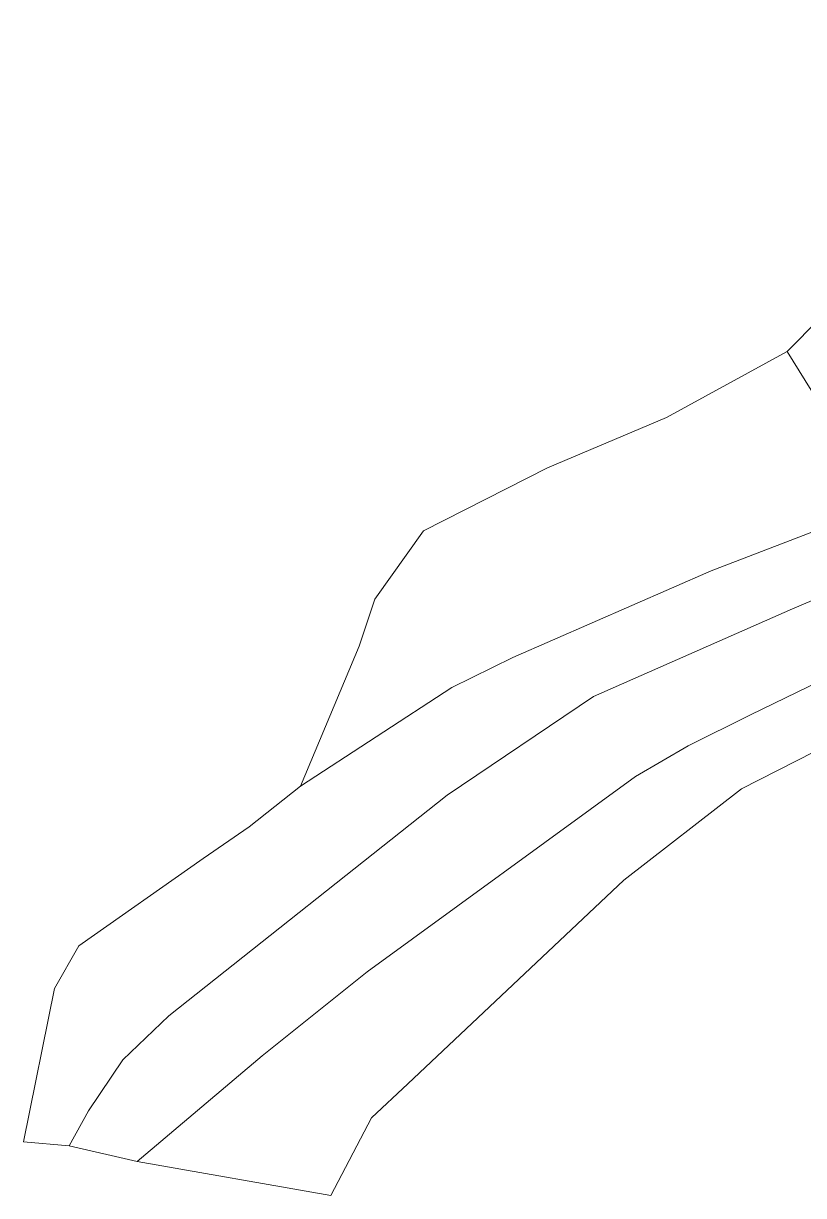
# Model space of a CAD drawing. Header units: metres. Extents: x 7509010 to 7511825, y 4688301 to 4691181.
# Drawn here: x 7509713.6 to 7509917.7, y 4689879.7 to 4690186.7 of the extents above; entities that cross this region are included whole.
import ezdxf

# ---------------------------------------------------------------- set-up
doc = ezdxf.new("R2010")
doc.units = ezdxf.units.M
doc.layers.add('parc fqinje', color=8, linetype='Continuous', lineweight=0)

msp = doc.modelspace()

# ---------------------------------------------------------------- linework, layer by layer
at = {"layer": 'parc fqinje'}
for points in [[(7509994.72, 4690186.66), (7510005.86, 4690170.07), (7509975.76, 4690142.74), (7509924.42, 4690083), (7509913.43, 4690100.71), (7509922.02, 4690109.43), (7509928.02, 4690119.22), (7509942.72, 4690138.71), (7509951.97, 4690150.17), (7509994.72, 4690186.66)], [(7509938.29, 4690060.52), (7509893.59, 4690043.36), (7509841.71, 4690020.65), (7509825.72, 4690012.79), (7509786.15, 4689986.93), (7509801.5, 4690023.63), (7509805.6, 4690035.91), (7509818.27, 4690053.82), (7509850.72, 4690070.29), (7509881.88, 4690083.48), (7509913.43, 4690100.71), (7509924.42, 4690083), (7509938.29, 4690060.52)], [(7509725.6, 4689892.74), (7509713.62, 4689893.77), (7509721.77, 4689933.92), (7509728.13, 4689945.14), (7509760.68, 4689968), (7509772.64, 4689976.27), (7509786.15, 4689986.93), (7509825.72, 4690012.79), (7509841.71, 4690020.65), (7509893.59, 4690043.36), (7509938.29, 4690060.52), (7509946.37, 4690046.71), (7509914.87, 4690033.38), (7509862.75, 4690010.41), (7509824.5, 4689984.58), (7509751.62, 4689926.78), (7509739.66, 4689915.29), (7509730.6, 4689901.95), (7509725.6, 4689892.74)], [(7509743.41, 4689888.63), (7509725.6, 4689892.74), (7509730.6, 4689901.95), (7509739.66, 4689915.29), (7509751.62, 4689926.78), (7509824.5, 4689984.58), (7509862.75, 4690010.41), (7509914.87, 4690033.38), (7509946.37, 4690046.71), (7509953.54, 4690032.84), (7509934.43, 4690020.45), (7509903.83, 4690005.62), (7509887.57, 4689997.49), (7509873.76, 4689989.43), (7509803.52, 4689938.28), (7509776.06, 4689916.31), (7509743.41, 4689888.63)], [(7509794.08, 4689879.73), (7509743.41, 4689888.63), (7509776.06, 4689916.31), (7509803.52, 4689938.28), (7509873.76, 4689989.43), (7509887.57, 4689997.49), (7509903.83, 4690005.62), (7509934.43, 4690020.45), (7509953.54, 4690032.84), (7509956.41, 4690029.49), (7509937.29, 4690007.48), (7509925.33, 4689998.39), (7509901.47, 4689986.23), (7509870.68, 4689962.35), (7509814.19, 4689909.01), (7509804.65, 4689900.06), (7509794.08, 4689879.73)]]:
    msp.add_lwpolyline(points, close=True, dxfattribs=at)

doc.saveas('drawing.dxf')
